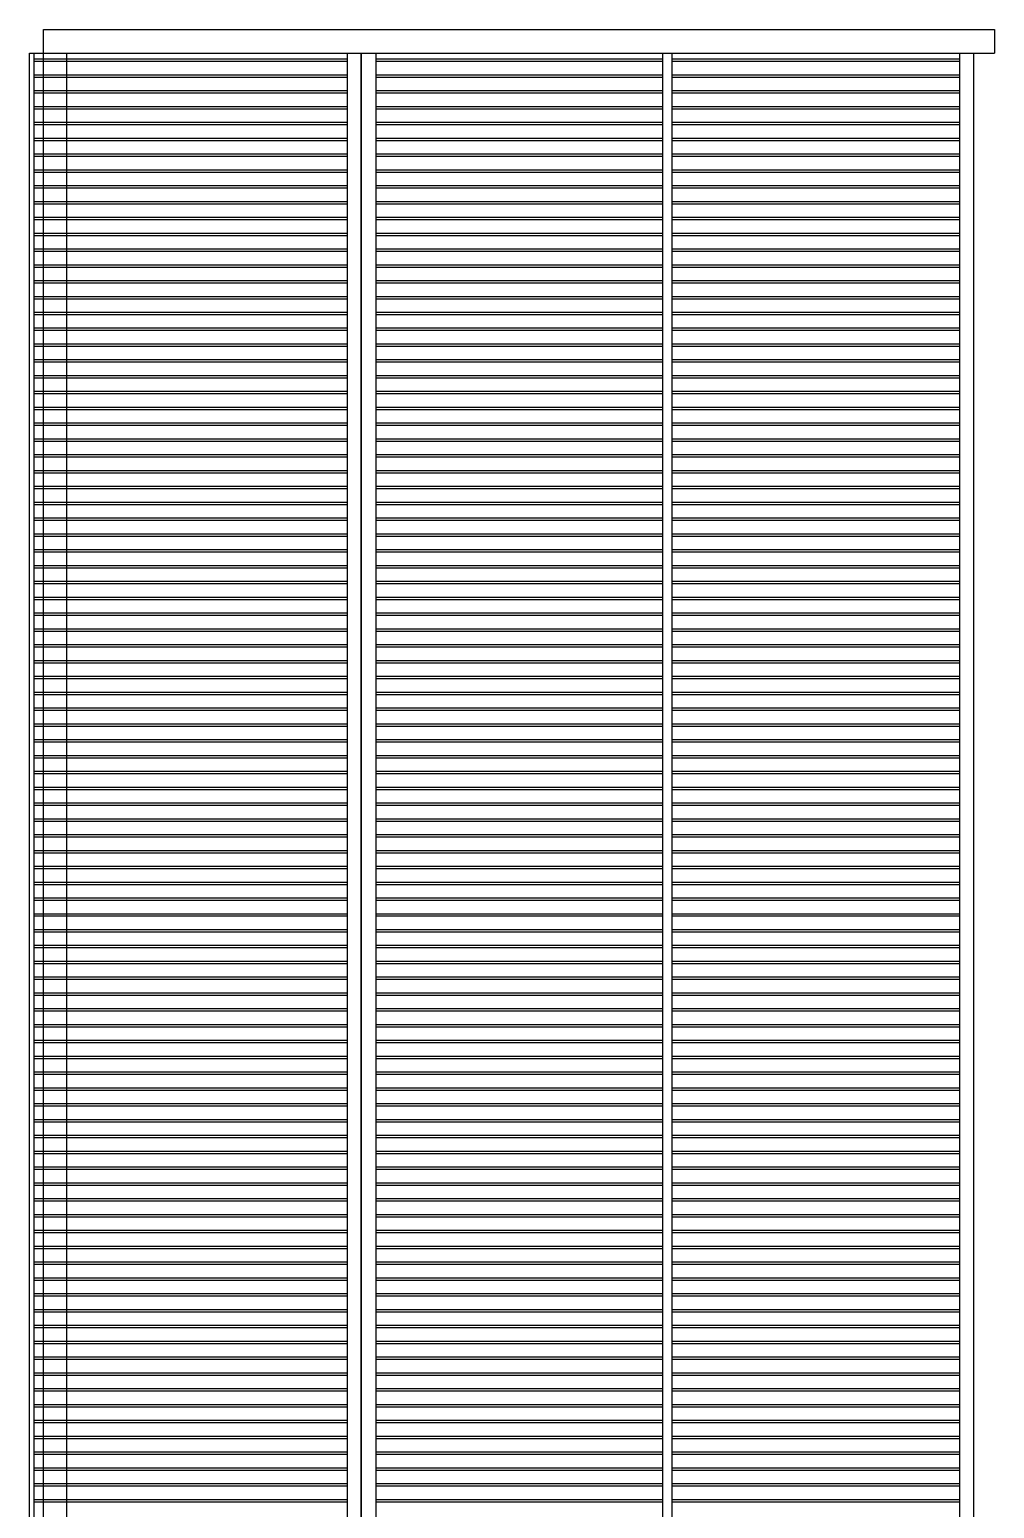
# Model space of a CAD drawing. Extents: x 546 to 754, y 37 to 203.
# Drawn here: x 611.47 to 632.19, y 68.85 to 100.61 of the extents above; entities that cross this region are included whole.
import ezdxf

# ---------------------------------------------------------------- set-up
doc = ezdxf.new("R2010")
doc.units = 0
doc.header["$MEASUREMENT"] = 0
doc.layers.add('CUBIERTA', color=7, linetype='CONTINUOUS')
doc.layers.add('MUR0', color=1, linetype='CONTINUOUS')

msp = doc.modelspace()

# ---------------------------------------------------------------- linework, layer by layer
at = {"layer": 'CUBIERTA'}
for p, q in [((611.47, 57.327), (611.47, 100.102)), ((611.47, 100.102), (611.57, 100.102)), ((611.57, 100.102), (618.59, 100.102)), ((611.57, 57.327), (611.57, 100.102)), ((618.29, 100.102), (618.29, 57.327)), ((618.59, 100.102), (618.59, 57.327)), ((625.07, 40.912), (625.07, 100.102)), ((625.27, 40.912), (625.27, 100.102)), ((611.57, 99.982), (618.29, 99.982)), ((611.57, 99.932), (618.29, 99.932)), ((618.91, 99.982), (625.07, 99.982)), ((618.91, 99.932), (625.07, 99.932)), ((625.27, 99.982), (631.45, 99.982)), ((625.27, 99.932), (631.45, 99.932)), ((611.57, 99.642), (618.29, 99.642)), ((611.57, 99.592), (618.29, 99.592)), ((618.91, 99.642), (625.07, 99.642)), ((618.91, 99.592), (625.07, 99.592)), ((625.27, 99.642), (631.45, 99.642)), ((625.27, 99.592), (631.45, 99.592)), ((611.57, 99.302), (618.29, 99.302)), ((611.57, 99.252), (618.29, 99.252)), ((618.91, 99.302), (625.07, 99.302)), ((618.91, 99.252), (625.07, 99.252)), ((625.27, 99.302), (631.45, 99.302)), ((625.27, 99.252), (631.45, 99.252)), ((611.57, 98.962), (618.29, 98.962)), ((611.57, 98.912), (618.29, 98.912)), ((618.91, 98.962), (625.07, 98.962)), ((618.91, 98.912), (625.07, 98.912)), ((625.27, 98.962), (631.45, 98.962)), ((625.27, 98.912), (631.45, 98.912)), ((611.57, 98.622), (618.29, 98.622)), ((611.57, 98.572), (618.29, 98.572)), ((618.91, 98.622), (625.07, 98.622)), ((618.91, 98.572), (625.07, 98.572)), ((625.27, 98.622), (631.45, 98.622)), ((625.27, 98.572), (631.45, 98.572)), ((611.57, 98.282), (618.29, 98.282)), ((611.57, 98.232), (618.29, 98.232)), ((618.91, 98.282), (625.07, 98.282)), ((618.91, 98.232), (625.07, 98.232)), ((625.27, 98.282), (631.45, 98.282)), ((625.27, 98.232), (631.45, 98.232)), ((611.57, 97.942), (618.29, 97.942)), ((611.57, 97.892), (618.29, 97.892)), ((618.91, 97.942), (625.07, 97.942)), ((618.91, 97.892), (625.07, 97.892)), ((625.27, 97.942), (631.45, 97.942)), ((625.27, 97.892), (631.45, 97.892)), ((611.57, 97.602), (618.29, 97.602)), ((611.57, 97.552), (618.29, 97.552)), ((618.91, 97.602), (625.07, 97.602)), ((618.91, 97.552), (625.07, 97.552)), ((625.27, 97.602), (631.45, 97.602)), ((625.27, 97.552), (631.45, 97.552)), ((611.57, 97.262), (618.29, 97.262)), ((611.57, 97.212), (618.29, 97.212)), ((618.91, 97.262), (625.07, 97.262)), ((618.91, 97.212), (625.07, 97.212)), ((625.27, 97.262), (631.45, 97.262)), ((625.27, 97.212), (631.45, 97.212)), ((611.57, 96.922), (618.29, 96.922)), ((618.91, 96.922), (625.07, 96.922)), ((625.27, 96.922), (631.45, 96.922)), ((611.57, 96.872), (618.29, 96.872)), ((611.57, 96.582), (618.29, 96.582)), ((618.91, 96.872), (625.07, 96.872)), ((618.91, 96.582), (625.07, 96.582)), ((625.27, 96.872), (631.45, 96.872)), ((625.27, 96.582), (631.45, 96.582)), ((611.57, 96.532), (618.29, 96.532)), ((618.91, 96.532), (625.07, 96.532)), ((625.27, 96.532), (631.45, 96.532)), ((611.57, 96.242), (618.29, 96.242)), ((611.57, 96.192), (618.29, 96.192)), ((618.91, 96.242), (625.07, 96.242)), ((618.91, 96.192), (625.07, 96.192)), ((625.27, 96.242), (631.45, 96.242)), ((625.27, 96.192), (631.45, 96.192)), ((611.57, 95.902), (618.29, 95.902)), ((611.57, 95.852), (618.29, 95.852)), ((618.91, 95.902), (625.07, 95.902)), ((618.91, 95.852), (625.07, 95.852)), ((625.27, 95.902), (631.45, 95.902)), ((625.27, 95.852), (631.45, 95.852)), ((611.57, 95.562), (618.29, 95.562)), ((611.57, 95.512), (618.29, 95.512)), ((618.91, 95.562), (625.07, 95.562)), ((618.91, 95.512), (625.07, 95.512)), ((625.27, 95.562), (631.45, 95.562)), ((625.27, 95.512), (631.45, 95.512)), ((611.57, 95.222), (618.29, 95.222)), ((611.57, 95.172), (618.29, 95.172)), ((618.91, 95.222), (625.07, 95.222)), ((618.91, 95.172), (625.07, 95.172)), ((625.27, 95.222), (631.45, 95.222)), ((625.27, 95.172), (631.45, 95.172)), ((611.57, 94.882), (618.29, 94.882)), ((611.57, 94.832), (618.29, 94.832)), ((618.91, 94.882), (625.07, 94.882)), ((618.91, 94.832), (625.07, 94.832)), ((625.27, 94.882), (631.45, 94.882)), ((625.27, 94.832), (631.45, 94.832)), ((611.57, 94.542), (618.29, 94.542)), ((611.57, 94.492), (618.29, 94.492)), ((618.91, 94.542), (625.07, 94.542)), ((618.91, 94.492), (625.07, 94.492)), ((625.27, 94.542), (631.45, 94.542)), ((625.27, 94.492), (631.45, 94.492)), ((611.57, 94.202), (618.29, 94.202)), ((611.57, 94.152), (618.29, 94.152)), ((618.91, 94.202), (625.07, 94.202)), ((618.91, 94.152), (625.07, 94.152)), ((625.27, 94.202), (631.45, 94.202)), ((625.27, 94.152), (631.45, 94.152)), ((611.57, 93.862), (618.29, 93.862)), ((611.57, 93.812), (618.29, 93.812)), ((618.91, 93.862), (625.07, 93.862)), ((618.91, 93.812), (625.07, 93.812)), ((625.27, 93.862), (631.45, 93.862)), ((625.27, 93.812), (631.45, 93.812)), ((611.57, 93.522), (618.29, 93.522)), ((611.57, 93.472), (618.29, 93.472)), ((618.91, 93.522), (625.07, 93.522)), ((618.91, 93.472), (625.07, 93.472)), ((625.27, 93.522), (631.45, 93.522)), ((625.27, 93.472), (631.45, 93.472)), ((611.57, 93.182), (618.29, 93.182)), ((611.57, 93.132), (618.29, 93.132)), ((618.91, 93.182), (625.07, 93.182)), ((618.91, 93.132), (625.07, 93.132)), ((625.27, 93.182), (631.45, 93.182)), ((625.27, 93.132), (631.45, 93.132)), ((611.57, 92.842), (618.29, 92.842)), ((611.57, 92.792), (618.29, 92.792)), ((618.91, 92.842), (625.07, 92.842)), ((618.91, 92.792), (625.07, 92.792)), ((625.27, 92.842), (631.45, 92.842)), ((625.27, 92.792), (631.45, 92.792)), ((611.57, 92.502), (618.29, 92.502)), ((611.57, 92.452), (618.29, 92.452)), ((618.91, 92.502), (625.07, 92.502)), ((618.91, 92.452), (625.07, 92.452)), ((625.27, 92.502), (631.45, 92.502)), ((625.27, 92.452), (631.45, 92.452)), ((611.57, 92.162), (618.29, 92.162)), ((618.91, 92.162), (625.07, 92.162)), ((625.27, 92.162), (631.45, 92.162)), ((611.57, 92.112), (618.29, 92.112)), ((611.57, 91.822), (618.29, 91.822)), ((618.91, 92.112), (625.07, 92.112)), ((618.91, 91.822), (625.07, 91.822)), ((625.27, 92.112), (631.45, 92.112)), ((625.27, 91.822), (631.45, 91.822)), ((611.57, 91.772), (618.29, 91.772)), ((618.91, 91.772), (625.07, 91.772)), ((625.27, 91.772), (631.45, 91.772)), ((611.57, 91.482), (618.29, 91.482)), ((611.57, 91.432), (618.29, 91.432)), ((618.91, 91.482), (625.07, 91.482)), ((618.91, 91.432), (625.07, 91.432)), ((625.27, 91.482), (631.45, 91.482)), ((625.27, 91.432), (631.45, 91.432)), ((611.57, 91.142), (618.29, 91.142)), ((611.57, 91.092), (618.29, 91.092)), ((618.91, 91.142), (625.07, 91.142)), ((618.91, 91.092), (625.07, 91.092)), ((625.27, 91.142), (631.45, 91.142)), ((625.27, 91.092), (631.45, 91.092)), ((611.57, 90.802), (618.29, 90.802)), ((611.57, 90.752), (618.29, 90.752)), ((618.91, 90.802), (625.07, 90.802)), ((618.91, 90.752), (625.07, 90.752)), ((625.27, 90.802), (631.45, 90.802)), ((625.27, 90.752), (631.45, 90.752)), ((611.57, 90.462), (618.29, 90.462)), ((611.57, 90.412), (618.29, 90.412)), ((618.91, 90.462), (625.07, 90.462)), ((618.91, 90.412), (625.07, 90.412)), ((625.27, 90.462), (631.45, 90.462)), ((625.27, 90.412), (631.45, 90.412)), ((611.57, 90.122), (618.29, 90.122)), ((611.57, 90.072), (618.29, 90.072)), ((618.91, 90.122), (625.07, 90.122)), ((618.91, 90.072), (625.07, 90.072)), ((625.27, 90.122), (631.45, 90.122)), ((625.27, 90.072), (631.45, 90.072)), ((611.57, 89.782), (618.29, 89.782)), ((611.57, 89.732), (618.29, 89.732)), ((618.91, 89.782), (625.07, 89.782)), ((618.91, 89.732), (625.07, 89.732)), ((625.27, 89.782), (631.45, 89.782)), ((625.27, 89.732), (631.45, 89.732)), ((611.57, 89.442), (618.29, 89.442)), ((611.57, 89.392), (618.29, 89.392)), ((618.91, 89.442), (625.07, 89.442)), ((618.91, 89.392), (625.07, 89.392)), ((625.27, 89.442), (631.45, 89.442)), ((625.27, 89.392), (631.45, 89.392)), ((611.57, 89.102), (618.29, 89.102)), ((611.57, 89.052), (618.29, 89.052)), ((618.91, 89.102), (625.07, 89.102)), ((618.91, 89.052), (625.07, 89.052)), ((625.27, 89.102), (631.45, 89.102)), ((625.27, 89.052), (631.45, 89.052)), ((611.57, 88.762), (618.29, 88.762)), ((611.57, 88.712), (618.29, 88.712)), ((618.91, 88.762), (625.07, 88.762)), ((618.91, 88.712), (625.07, 88.712)), ((625.27, 88.762), (631.45, 88.762)), ((625.27, 88.712), (631.45, 88.712)), ((611.57, 88.422), (618.29, 88.422)), ((611.57, 88.372), (618.29, 88.372)), ((618.91, 88.422), (625.07, 88.422)), ((618.91, 88.372), (625.07, 88.372)), ((625.27, 88.422), (631.45, 88.422)), ((625.27, 88.372), (631.45, 88.372)), ((611.57, 88.082), (618.29, 88.082)), ((611.57, 88.032), (618.29, 88.032)), ((618.91, 88.082), (625.07, 88.082)), ((618.91, 88.032), (625.07, 88.032)), ((625.27, 88.082), (631.45, 88.082)), ((625.27, 88.032), (631.45, 88.032)), ((611.57, 87.742), (618.29, 87.742)), ((611.57, 87.692), (618.29, 87.692)), ((618.91, 87.742), (625.07, 87.742)), ((618.91, 87.692), (625.07, 87.692)), ((625.27, 87.742), (631.45, 87.742)), ((625.27, 87.692), (631.45, 87.692)), ((611.57, 87.402), (618.29, 87.402)), ((618.91, 87.402), (625.07, 87.402)), ((625.27, 87.402), (631.45, 87.402)), ((611.57, 87.352), (618.29, 87.352)), ((611.57, 87.062), (618.29, 87.062)), ((618.91, 87.352), (625.07, 87.352)), ((618.91, 87.062), (625.07, 87.062)), ((625.27, 87.352), (631.45, 87.352)), ((625.27, 87.062), (631.45, 87.062)), ((611.57, 87.012), (618.29, 87.012)), ((611.57, 86.722), (618.29, 86.722)), ((618.91, 87.012), (625.07, 87.012)), ((618.91, 86.722), (625.07, 86.722)), ((625.27, 87.012), (631.45, 87.012)), ((625.27, 86.722), (631.45, 86.722)), ((611.57, 86.672), (618.29, 86.672)), ((618.91, 86.672), (625.07, 86.672)), ((625.27, 86.672), (631.45, 86.672)), ((611.57, 86.382), (618.29, 86.382)), ((611.57, 86.332), (618.29, 86.332)), ((618.91, 86.382), (625.07, 86.382)), ((618.91, 86.332), (625.07, 86.332)), ((625.27, 86.382), (631.45, 86.382)), ((625.27, 86.332), (631.45, 86.332)), ((611.57, 86.042), (618.29, 86.042)), ((611.57, 85.992), (618.29, 85.992)), ((618.91, 86.042), (625.07, 86.042)), ((618.91, 85.992), (625.07, 85.992)), ((625.27, 86.042), (631.45, 86.042)), ((625.27, 85.992), (631.45, 85.992)), ((611.57, 85.702), (618.29, 85.702)), ((611.57, 85.652), (618.29, 85.652)), ((618.91, 85.702), (625.07, 85.702)), ((618.91, 85.652), (625.07, 85.652)), ((625.27, 85.702), (631.45, 85.702)), ((625.27, 85.652), (631.45, 85.652)), ((611.57, 85.362), (618.29, 85.362)), ((611.57, 85.312), (618.29, 85.312)), ((618.91, 85.362), (625.07, 85.362)), ((618.91, 85.312), (625.07, 85.312)), ((625.27, 85.362), (631.45, 85.362)), ((625.27, 85.312), (631.45, 85.312)), ((611.57, 85.022), (618.29, 85.022)), ((611.57, 84.972), (618.29, 84.972)), ((618.91, 85.022), (625.07, 85.022)), ((618.91, 84.972), (625.07, 84.972)), ((625.27, 85.022), (631.45, 85.022)), ((625.27, 84.972), (631.45, 84.972)), ((611.57, 84.682), (618.29, 84.682)), ((611.57, 84.632), (618.29, 84.632)), ((618.91, 84.682), (625.07, 84.682)), ((618.91, 84.632), (625.07, 84.632)), ((625.27, 84.682), (631.45, 84.682)), ((625.27, 84.632), (631.45, 84.632)), ((611.57, 84.342), (618.29, 84.342)), ((611.57, 84.292), (618.29, 84.292)), ((618.91, 84.342), (625.07, 84.342)), ((618.91, 84.292), (625.07, 84.292)), ((625.27, 84.342), (631.45, 84.342)), ((625.27, 84.292), (631.45, 84.292)), ((611.57, 84.002), (618.29, 84.002)), ((611.57, 83.952), (618.29, 83.952)), ((618.91, 84.002), (625.07, 84.002)), ((618.91, 83.952), (625.07, 83.952)), ((625.27, 84.002), (631.45, 84.002)), ((625.27, 83.952), (631.45, 83.952)), ((611.57, 83.662), (618.29, 83.662)), ((611.57, 83.612), (618.29, 83.612)), ((618.91, 83.662), (625.07, 83.662)), ((618.91, 83.612), (625.07, 83.612)), ((625.27, 83.662), (631.45, 83.662)), ((625.27, 83.612), (631.45, 83.612)), ((611.57, 83.322), (618.29, 83.322)), ((611.57, 83.272), (618.29, 83.272)), ((618.91, 83.322), (625.07, 83.322)), ((618.91, 83.272), (625.07, 83.272)), ((625.27, 83.322), (631.45, 83.322)), ((625.27, 83.272), (631.45, 83.272)), ((611.57, 82.982), (618.29, 82.982)), ((611.57, 82.932), (618.29, 82.932)), ((618.91, 82.982), (625.07, 82.982)), ((618.91, 82.932), (625.07, 82.932)), ((625.27, 82.982), (631.45, 82.982)), ((625.27, 82.932), (631.45, 82.932)), ((611.57, 82.642), (618.29, 82.642)), ((611.57, 82.592), (618.29, 82.592)), ((618.91, 82.642), (625.07, 82.642)), ((618.91, 82.592), (625.07, 82.592)), ((625.27, 82.642), (631.45, 82.642)), ((625.27, 82.592), (631.45, 82.592)), ((611.57, 82.302), (618.29, 82.302)), ((618.91, 82.302), (625.07, 82.302)), ((625.27, 82.302), (631.45, 82.302)), ((611.57, 82.252), (618.29, 82.252)), ((611.57, 81.962), (618.29, 81.962)), ((618.91, 82.252), (625.07, 82.252)), ((618.91, 81.962), (625.07, 81.962)), ((625.27, 82.252), (631.45, 82.252)), ((625.27, 81.962), (631.45, 81.962)), ((611.57, 81.912), (618.29, 81.912)), ((618.91, 81.912), (625.07, 81.912)), ((625.27, 81.912), (631.45, 81.912)), ((611.57, 81.622), (618.29, 81.622)), ((611.57, 81.572), (618.29, 81.572)), ((618.91, 81.622), (625.07, 81.622)), ((618.91, 81.572), (625.07, 81.572)), ((625.27, 81.622), (631.45, 81.622)), ((625.27, 81.572), (631.45, 81.572)), ((611.57, 81.282), (618.29, 81.282)), ((611.57, 81.232), (618.29, 81.232)), ((618.91, 81.282), (625.07, 81.282)), ((618.91, 81.232), (625.07, 81.232)), ((625.27, 81.282), (631.45, 81.282)), ((625.27, 81.232), (631.45, 81.232)), ((611.57, 80.942), (618.29, 80.942)), ((611.57, 80.892), (618.29, 80.892)), ((618.91, 80.942), (625.07, 80.942)), ((618.91, 80.892), (625.07, 80.892)), ((625.27, 80.942), (631.45, 80.942)), ((625.27, 80.892), (631.45, 80.892)), ((611.57, 80.602), (618.29, 80.602)), ((611.57, 80.552), (618.29, 80.552)), ((618.91, 80.602), (625.07, 80.602)), ((618.91, 80.552), (625.07, 80.552)), ((625.27, 80.602), (631.45, 80.602)), ((625.27, 80.552), (631.45, 80.552)), ((611.57, 80.262), (618.29, 80.262)), ((611.57, 80.212), (618.29, 80.212)), ((618.91, 80.262), (625.07, 80.262)), ((618.91, 80.212), (625.07, 80.212)), ((625.27, 80.262), (631.45, 80.262)), ((625.27, 80.212), (631.45, 80.212)), ((611.57, 79.922), (618.29, 79.922)), ((611.57, 79.872), (618.29, 79.872)), ((618.91, 79.922), (625.07, 79.922)), ((618.91, 79.872), (625.07, 79.872)), ((625.27, 79.922), (631.45, 79.922)), ((625.27, 79.872), (631.45, 79.872)), ((611.57, 79.582), (618.29, 79.582)), ((611.57, 79.532), (618.29, 79.532)), ((618.91, 79.582), (625.07, 79.582)), ((618.91, 79.532), (625.07, 79.532)), ((625.27, 79.582), (631.45, 79.582)), ((625.27, 79.532), (631.45, 79.532)), ((611.57, 79.242), (618.29, 79.242)), ((611.57, 79.192), (618.29, 79.192)), ((618.91, 79.242), (625.07, 79.242)), ((618.91, 79.192), (625.07, 79.192)), ((625.27, 79.242), (631.45, 79.242)), ((625.27, 79.192), (631.45, 79.192)), ((611.57, 78.902), (618.29, 78.902)), ((611.57, 78.852), (618.29, 78.852)), ((618.91, 78.902), (625.07, 78.902)), ((618.91, 78.852), (625.07, 78.852)), ((625.27, 78.902), (631.45, 78.902)), ((625.27, 78.852), (631.45, 78.852)), ((611.57, 78.562), (618.29, 78.562)), ((611.57, 78.512), (618.29, 78.512)), ((618.91, 78.562), (625.07, 78.562)), ((618.91, 78.512), (625.07, 78.512)), ((625.27, 78.562), (631.45, 78.562)), ((625.27, 78.512), (631.45, 78.512)), ((611.57, 78.222), (618.29, 78.222)), ((611.57, 78.172), (618.29, 78.172)), ((618.91, 78.222), (625.07, 78.222)), ((618.91, 78.172), (625.07, 78.172)), ((625.27, 78.222), (631.45, 78.222)), ((625.27, 78.172), (631.45, 78.172)), ((611.57, 77.882), (618.29, 77.882)), ((611.57, 77.832), (618.29, 77.832)), ((618.91, 77.882), (625.07, 77.882)), ((618.91, 77.832), (625.07, 77.832)), ((625.27, 77.882), (631.45, 77.882)), ((625.27, 77.832), (631.45, 77.832)), ((611.57, 77.542), (618.29, 77.542)), ((618.91, 77.542), (625.07, 77.542)), ((625.27, 77.542), (631.45, 77.542)), ((611.57, 77.492), (618.29, 77.492)), ((611.57, 77.202), (618.29, 77.202)), ((618.91, 77.492), (625.07, 77.492)), ((618.91, 77.202), (625.07, 77.202)), ((625.27, 77.492), (631.45, 77.492)), ((625.27, 77.202), (631.45, 77.202)), ((611.57, 77.152), (618.29, 77.152)), ((618.91, 77.152), (625.07, 77.152)), ((625.27, 77.152), (631.45, 77.152)), ((611.57, 76.862), (618.29, 76.862)), ((611.57, 76.812), (618.29, 76.812)), ((618.91, 76.862), (625.07, 76.862)), ((618.91, 76.812), (625.07, 76.812)), ((625.27, 76.862), (631.45, 76.862)), ((625.27, 76.812), (631.45, 76.812)), ((611.57, 76.522), (618.29, 76.522)), ((611.57, 76.472), (618.29, 76.472)), ((618.91, 76.522), (625.07, 76.522)), ((618.91, 76.472), (625.07, 76.472)), ((625.27, 76.522), (631.45, 76.522)), ((625.27, 76.472), (631.45, 76.472)), ((611.57, 76.182), (618.29, 76.182)), ((611.57, 76.132), (618.29, 76.132)), ((618.91, 76.182), (625.07, 76.182)), ((618.91, 76.132), (625.07, 76.132)), ((625.27, 76.182), (631.45, 76.182)), ((625.27, 76.132), (631.45, 76.132)), ((611.57, 75.842), (618.29, 75.842)), ((611.57, 75.792), (618.29, 75.792)), ((618.91, 75.842), (625.07, 75.842)), ((618.91, 75.792), (625.07, 75.792)), ((625.27, 75.842), (631.45, 75.842)), ((625.27, 75.792), (631.45, 75.792)), ((611.57, 75.502), (618.29, 75.502)), ((611.57, 75.452), (618.29, 75.452)), ((618.91, 75.502), (625.07, 75.502)), ((618.91, 75.452), (625.07, 75.452)), ((625.27, 75.502), (631.45, 75.502)), ((625.27, 75.452), (631.45, 75.452)), ((611.57, 75.162), (618.29, 75.162)), ((611.57, 75.112), (618.29, 75.112)), ((618.91, 75.162), (625.07, 75.162)), ((618.91, 75.112), (625.07, 75.112)), ((625.27, 75.162), (631.45, 75.162)), ((625.27, 75.112), (631.45, 75.112)), ((611.57, 74.822), (618.29, 74.822)), ((611.57, 74.772), (618.29, 74.772)), ((618.91, 74.822), (625.07, 74.822)), ((618.91, 74.772), (625.07, 74.772)), ((625.27, 74.822), (631.45, 74.822)), ((625.27, 74.772), (631.45, 74.772)), ((611.57, 74.482), (618.29, 74.482)), ((611.57, 74.432), (618.29, 74.432)), ((618.91, 74.482), (625.07, 74.482)), ((618.91, 74.432), (625.07, 74.432)), ((625.27, 74.482), (631.45, 74.482)), ((625.27, 74.432), (631.45, 74.432)), ((611.57, 74.142), (618.29, 74.142)), ((611.57, 74.092), (618.29, 74.092)), ((618.91, 74.142), (625.07, 74.142)), ((618.91, 74.092), (625.07, 74.092)), ((625.27, 74.142), (631.45, 74.142)), ((625.27, 74.092), (631.45, 74.092)), ((611.57, 73.802), (618.29, 73.802)), ((611.57, 73.752), (618.29, 73.752)), ((618.91, 73.802), (625.07, 73.802)), ((618.91, 73.752), (625.07, 73.752)), ((625.27, 73.802), (631.45, 73.802)), ((625.27, 73.752), (631.45, 73.752)), ((611.57, 73.462), (618.29, 73.462)), ((611.57, 73.412), (618.29, 73.412)), ((618.91, 73.462), (625.07, 73.462)), ((618.91, 73.412), (625.07, 73.412)), ((625.27, 73.462), (631.45, 73.462)), ((625.27, 73.412), (631.45, 73.412)), ((611.57, 73.122), (618.29, 73.122)), ((611.57, 73.072), (618.29, 73.072)), ((618.91, 73.122), (625.07, 73.122)), ((618.91, 73.072), (625.07, 73.072)), ((625.27, 73.122), (631.45, 73.122)), ((625.27, 73.072), (631.45, 73.072)), ((611.57, 72.782), (618.29, 72.782)), ((618.91, 72.782), (625.07, 72.782)), ((625.27, 72.782), (631.45, 72.782)), ((611.57, 72.732), (618.29, 72.732)), ((611.57, 72.442), (618.29, 72.442)), ((618.91, 72.732), (625.07, 72.732)), ((618.91, 72.442), (625.07, 72.442)), ((625.27, 72.732), (631.45, 72.732)), ((625.27, 72.442), (631.45, 72.442)), ((611.57, 72.392), (618.29, 72.392)), ((618.91, 72.392), (625.07, 72.392)), ((625.27, 72.392), (631.45, 72.392)), ((611.57, 72.102), (618.29, 72.102)), ((611.57, 72.052), (618.29, 72.052)), ((618.91, 72.102), (625.07, 72.102)), ((618.91, 72.052), (625.07, 72.052)), ((625.27, 72.102), (631.45, 72.102)), ((625.27, 72.052), (631.45, 72.052)), ((611.57, 71.762), (618.29, 71.762)), ((611.57, 71.712), (618.29, 71.712)), ((618.91, 71.762), (625.07, 71.762)), ((618.91, 71.712), (625.07, 71.712)), ((625.27, 71.762), (631.45, 71.762)), ((625.27, 71.712), (631.45, 71.712)), ((611.57, 71.422), (618.29, 71.422)), ((611.57, 71.372), (618.29, 71.372)), ((618.91, 71.422), (625.07, 71.422)), ((618.91, 71.372), (625.07, 71.372)), ((625.27, 71.422), (631.45, 71.422)), ((625.27, 71.372), (631.45, 71.372)), ((611.57, 71.082), (618.29, 71.082)), ((611.57, 71.032), (618.29, 71.032)), ((618.91, 71.082), (625.07, 71.082)), ((618.91, 71.032), (625.07, 71.032)), ((625.27, 71.082), (631.45, 71.082)), ((625.27, 71.032), (631.45, 71.032)), ((611.57, 70.742), (618.29, 70.742)), ((611.57, 70.692), (618.29, 70.692)), ((618.91, 70.742), (625.07, 70.742)), ((618.91, 70.692), (625.07, 70.692)), ((625.27, 70.742), (631.45, 70.742)), ((625.27, 70.692), (631.45, 70.692)), ((611.57, 70.402), (618.29, 70.402)), ((611.57, 70.352), (618.29, 70.352)), ((618.91, 70.402), (625.07, 70.402)), ((618.91, 70.352), (625.07, 70.352)), ((625.27, 70.402), (631.45, 70.402)), ((625.27, 70.352), (631.45, 70.352)), ((611.57, 70.062), (618.29, 70.062)), ((611.57, 70.012), (618.29, 70.012)), ((618.91, 70.062), (625.07, 70.062)), ((618.91, 70.012), (625.07, 70.012)), ((625.27, 70.062), (631.45, 70.062)), ((625.27, 70.012), (631.45, 70.012)), ((611.57, 69.722), (618.29, 69.722)), ((611.57, 69.672), (618.29, 69.672)), ((618.91, 69.722), (625.07, 69.722)), ((618.91, 69.672), (625.07, 69.672)), ((625.27, 69.722), (631.45, 69.722)), ((625.27, 69.672), (631.45, 69.672)), ((611.57, 69.382), (618.29, 69.382)), ((611.57, 69.332), (618.29, 69.332)), ((618.91, 69.382), (625.07, 69.382)), ((618.91, 69.332), (625.07, 69.332)), ((625.27, 69.382), (631.45, 69.382)), ((625.27, 69.332), (631.45, 69.332)), ((611.57, 69.042), (618.29, 69.042)), ((611.57, 68.992), (618.29, 68.992)), ((618.91, 69.042), (625.07, 69.042)), ((618.91, 68.992), (625.07, 68.992)), ((625.27, 69.042), (631.45, 69.042)), ((625.27, 68.992), (631.45, 68.992))]:
    msp.add_line(p, q, dxfattribs=at)
at = {"layer": 'MUR0'}
for p, q in [((611.77, 100.612), (632.19, 100.612)), ((611.77, 51.077), (611.77, 100.612)), ((632.19, 100.612), (632.19, 100.102)), ((611.77, 100.102), (632.19, 100.102)), ((612.27, 57.327), (612.27, 100.102)), ((618.59, 57.327), (618.59, 100.112)), ((618.91, 50.602), (618.91, 100.102)), ((631.45, 40.612), (631.45, 100.112)), ((631.75, 40.612), (631.75, 100.112))]:
    msp.add_line(p, q, dxfattribs=at)

doc.saveas('drawing.dxf')
